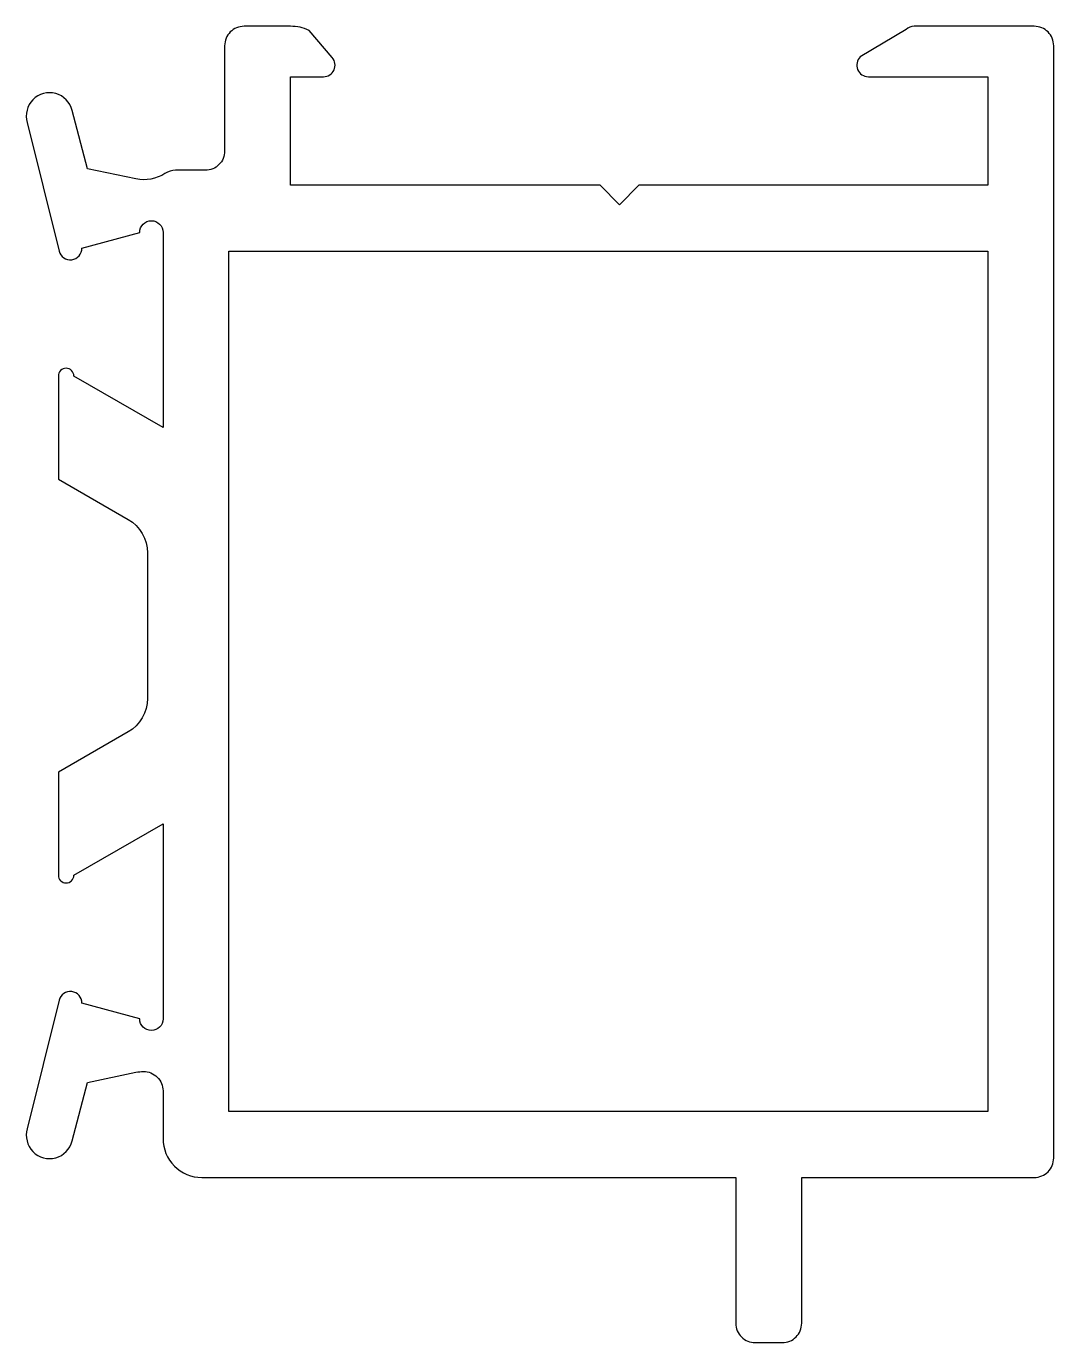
# Model space of a CAD drawing. Extents: x 164.3 to 190.8, y 210.6 to 244.6.
import ezdxf

# ---------------------------------------------------------------- set-up
doc = ezdxf.new("R2010")
doc.units = 0
doc.layers.add('ERCAN', color=220, linetype='CONTINUOUS')

msp = doc.modelspace()

# ---------------------------------------------------------------- linework, layer by layer
at = {"layer": 'ERCAN'}
msp.add_lwpolyline([(180.118, 240.466), (179.618, 239.966), (179.118, 240.466), (171.135, 240.466), (171.135, 243.266), (171.984, 243.266, 0.640503), (172.212, 243.761), (171.612, 244.461, 0.112374), (171.134, 244.566), (169.935, 244.566, 0.414214), (169.435, 244.066), (169.435, 241.353, -0.414214), (168.935, 240.853), (168.17, 240.853, 0.145765), (167.896, 240.772, -0.198362), (167.146, 240.63), (165.898, 240.888), (165.501, 242.399, 1.019099), (164.343, 242.086), (165.164, 238.772, 0.888706), (165.755, 238.847), (167.245, 239.253, -1), (167.845, 239.253), (167.845, 234.22), (165.545, 235.548, 1), (165.145, 235.548), (165.145, 232.892), (166.945, 231.853, -0.267949), (167.445, 230.987), (167.445, 227.239, -0.267949), (166.945, 226.373), (165.145, 225.334), (165.145, 222.678, 1), (165.545, 222.678), (167.845, 224.006), (167.845, 218.973, -1), (167.245, 218.973), (165.755, 219.379, 0.888706), (165.164, 219.454), (164.343, 216.14, 1.019099), (165.501, 215.827), (165.898, 217.338), (167.146, 217.597, -0.049244), (167.341, 217.617, -0.416406), (167.845, 217.117), (167.845, 215.886, 0.414214), (168.845, 214.886), (182.619, 214.886), (182.619, 211.126, 0.414214), (183.119, 210.626), (183.819, 210.626, 0.414214), (184.319, 211.126), (184.319, 214.886), (190.319, 214.886, 0.414214), (190.819, 215.386), (190.819, 244.066, 0.414214), (190.319, 244.566), (187.218, 244.566, 0.19382), (187.01, 244.482), (185.831, 243.782, 0.675294), (186.039, 243.266), (189.119, 243.266), (189.119, 240.466)], format="xyb", close=True, dxfattribs=at)
msp.add_lwpolyline([(169.545, 216.586), (169.545, 238.766), (189.119, 238.766), (189.119, 216.586)], close=True, dxfattribs=at)

doc.saveas('drawing.dxf')
